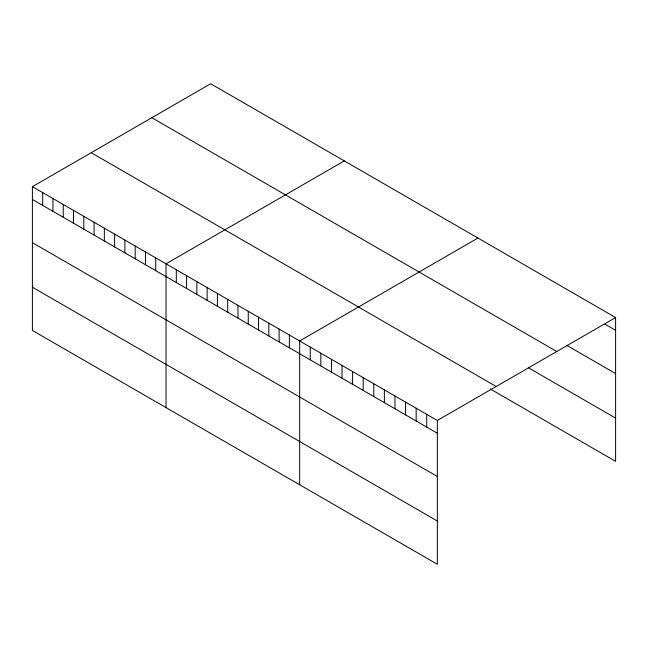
<?xml version="1.0" encoding="UTF-8"?>
<svg xmlns="http://www.w3.org/2000/svg" width="648" height="648" viewBox="0 0 648 648"><rect width="100%" height="100%" fill="white"/><g stroke="black" fill="none" stroke-linecap="round" stroke-linejoin="round"><path stroke-width="0.97" d="M32.4 186.673L437.335 420.455L437.335 564.254L32.4 330.464L32.4 186.673L210.665 83.746L615.6 317.536L615.6 461.327L490.139 388.897M344.291 160.898L166.026 263.817L166.026 407.616M477.924 238.051L299.66 340.97L299.66 484.761M437.335 420.455L615.6 317.536M605.013 324.203L615.6 330.318M566.716 345.335L615.6 373.556M151.834 117.717L556.77 351.5M528.428 367.772L615.6 418.098M91.23 152.709L496.166 386.492M32.4 199.454L437.335 433.237M32.4 242.684L437.335 476.474M32.4 287.234L437.335 521.016M426.74 414.339L426.74 427.129M416.154 408.232L416.154 421.014M405.559 402.116L405.559 414.898M394.972 396.001L394.972 408.783M384.377 389.885L384.377 402.667M373.791 383.77L373.791 396.552M363.196 377.654L363.196 390.436M352.609 371.539L352.609 384.329M342.023 365.423L342.023 378.213M331.428 359.316L331.428 372.098M320.841 353.201L320.841 365.982M310.246 347.085L310.246 359.867M289.381 335.032L289.381 347.822M279.102 329.103L279.102 341.885M268.823 323.166L268.823 335.948M258.544 317.228L258.544 330.018M248.257 311.299L248.257 324.081M237.978 305.362L237.978 318.144M227.699 299.425L227.699 312.214M217.42 293.495L217.42 306.277M207.141 287.558L207.141 300.34M196.862 281.621L196.862 294.411M186.584 275.692L186.584 288.473M176.305 269.754L176.305 282.536M155.747 257.888L155.747 270.67M145.468 251.951L145.468 264.732M135.189 246.013L135.189 258.803M124.91 240.084L124.91 252.866M114.631 234.147L114.631 246.929M104.352 228.209L104.352 240.999M94.073 222.28L94.073 235.062M83.795 216.343L83.795 229.125M73.516 210.406L73.516 223.196M63.237 204.476L63.237 217.258M52.958 198.539L52.958 211.321M42.679 192.602L42.679 205.392"/></g></svg>
